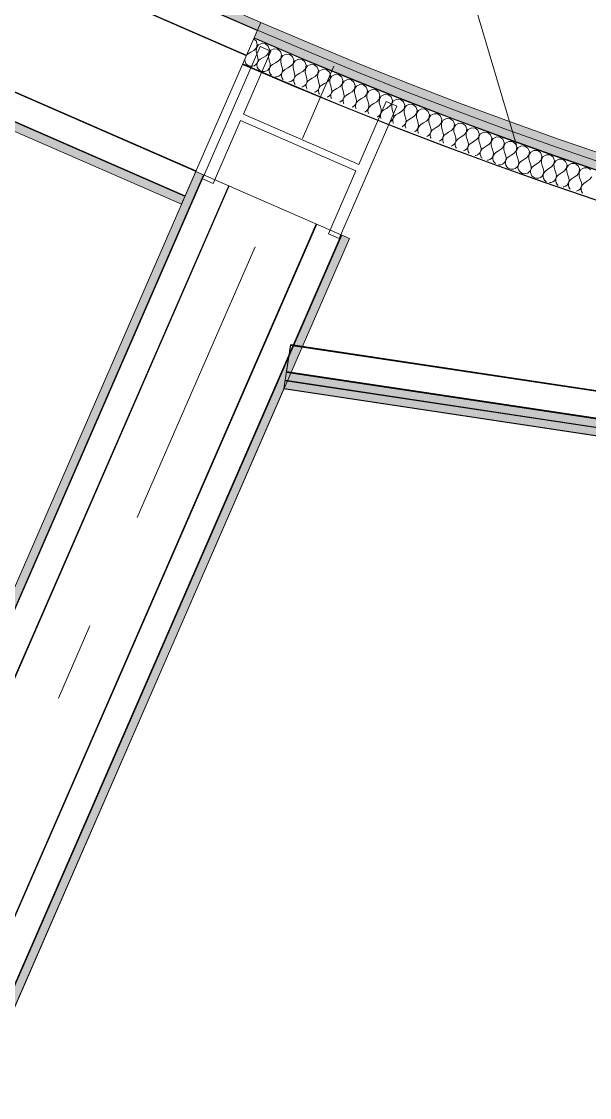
# Model space of a CAD drawing. Header units: millimetres. Extents: x -50172 to 74273, y -80883 to 11206.
# Drawn here: x -30347 to -29330, y -52142 to -50216 of the extents above; entities that cross this region are included whole.
import ezdxf
from ezdxf.enums import TextEntityAlignment as Align

# ---------------------------------------------------------------- set-up
doc = ezdxf.new("R2010")
doc.units = ezdxf.units.MM
doc.header["$MEASUREMENT"] = 0
doc.linetypes.add('Dashed', pattern=[564.444447, 282.222223, -282.222223])
doc.linetypes.add('Double Dashed', pattern=[1093.611073, 529.166651, -211.666656, 141.111112, -211.666656])
for name, color, linetype in [('A-25-M_Wall_Int', 7, 'Continuous'), ('COLUMN.IFC Import', 7, 'Continuous'), ('New_A-15-MG_Structural_Grid_Phase_2', 7, 'Continuous'), ('New_A-25-M_Wall_Int', 7, 'Continuous'), ('New_A-35-M_FFE-Zone', 7, 'Continuous')]:
    doc.layers.add(name, color=color, linetype=linetype)
for name, color, linetype, lineweight in [('A-25-M_Wall_Int_Pen_No__1', 7, 'Continuous', 13), ('COLUMN.IFC Import_Pen_No__2', 8, 'Continuous', 15), ('New_A-25-M_Wall_Int_Pen_No__1', 7, 'Continuous', 13), ('New_A-25-M_Wall_Int_Pen_No__150', 7, 'Continuous', 0), ('New_A-95-P_Drawing_Pen_No__1', 7, 'Continuous', 13), ('New_ArchiCAD Zone Stamps_Pen_No__9', 7, 'Continuous', 13)]:
    doc.layers.add(name, color=color, linetype=linetype, lineweight=lineweight)
for name, color, linetype, lineweight, true_color in [('A-25-M_Wall_Int_Pen_No__107', 7, 'Continuous', 15, 0xa6a6a6), ('A-25-M_Wall_Int_Pen_No__81', 7, 'Continuous', 20, 0x6a6a6a), ('New_A-15-MG_Structural_Grid_Phase_2_Pen_No__222', 7, 'Continuous', 13, 0x65af33), ('New_A-25-M_Wall_Int_Pen_No__107', 7, 'Continuous', 15, 0xa6a6a6), ('New_A-25-M_Wall_Int_Pen_No__81', 7, 'Continuous', 20, 0x6a6a6a), ('New_A-35-M_FFE-Zone_Pen_No__74', 7, 'Continuous', 20, 0x606060)]:
    doc.layers.add(name, color=color, linetype=linetype, lineweight=lineweight, true_color=true_color)
doc.styles.add('GENERATED_STYLE_1', font='')
doc.styles.add('GENERATED_STYLE_3', font='')
doc.styles.add('GENERATED_STYLE_4', font='')
doc.styles.get('GENERATED_STYLE_1').set_extended_font_data('Arial', bold=True)
doc.styles.get('GENERATED_STYLE_3').set_extended_font_data('Arial')
doc.styles.get('GENERATED_STYLE_4').set_extended_font_data('Swis721 BT')

# ---------------------------------------------------------------- blocks, each defined once
blk = doc.blocks.new('Lecture 1 First_INB 114R_2_1', base_point=(-22395.8, -55564.1))
at = {"layer": 'New_A-35-M_FFE-Zone_Pen_No__74', "linetype": 'Continuous'}
for p, q in [((-29877.6, -50873.6), (-37818.1, -69083.5)), ((-25917.2, -51469.7), (-29877.6, -50873.6))]:
    blk.add_line(p, q, dxfattribs=at)
at = {"layer": 'New_ArchiCAD Zone Stamps_Pen_No__9'}
for tag, height, style, p in [('ROOM_NAME', 250, 'GENERATED_STYLE_1', (-23019.3, -54095.7)), ('zoneNameLine2', 250, 'GENERATED_STYLE_1', (-23207.8, -54527.8)), ('ROOM_NUMBER', 200, 'GENERATED_STYLE_3', (-23396.2, -54948.5)), ('measuredAreaCode', 200, 'GENERATED_STYLE_3', (-23553.2, -55308.6)), ('DUMMY_649', 200, 'GENERATED_STYLE_3', (-23245.8, -55442.7)), ('DUMMY_650', 200, 'GENERATED_STYLE_3', (-22616.7, -55717)), ('DUMMY_651', 133.3, 'GENERATED_STYLE_3', (-22337.4, -55823.6))]:
    blk.add_attdef(tag, text='', height=height, rotation=336.4404, dxfattribs=dict(at, style=style)).set_placement(p, align=Align.TOP_LEFT)
blk = doc.blocks.new('*X250')
at = {"layer": 'New_A-25-M_Wall_Int_Pen_No__150', "linetype": 'Continuous'}
for p, q in [((-29927.2, -50250.5), (-29931.4, -50247)), ((-29931.1, -50267.6), (-29926.5, -50263)), ((-29925.1, -50256.6), (-29927.2, -50250.5)), ((-29926.4, -50263), (-29926.7, -50269.5)), ((-29926.5, -50263), (-29925.1, -50256.6)), ((-29922.8, -50257.6), (-29926.4, -50263)), ((-29916.9, -50255), (-29922.8, -50257.6)), ((-29910.4, -50255.8), (-29916.9, -50255)), ((-29905.4, -50259.9), (-29910.4, -50255.8)), ((-29903.2, -50266.1), (-29905.4, -50259.9)), ((-29904.7, -50272.4), (-29903.2, -50266.1)), ((-29895, -50264.4), (-29900.9, -50267.1)), ((-29888.5, -50265.2), (-29895, -50264.4)), ((-29883.5, -50269.3), (-29888.5, -50265.2)), ((-29947.4, -50283.6), (-29947.5, -50284.5)), ((-29947.5, -50284.5), (-29946.8, -50287.7)), ((-29941.5, -50273.5), (-29943.8, -50275.2)), ((-29936.3, -50270.5), (-29941.5, -50273.5)), ((-29931.1, -50267.6), (-29936.3, -50270.5)), ((-29926.7, -50269.5), (-29925.3, -50275.3)), ((-29925.3, -50275.3), (-29923.9, -50281.1)), ((-29924.2, -50287.6), (-29923.6, -50284.4)), ((-29922.2, -50285), (-29924.1, -50287.6)), ((-29923.6, -50284.4), (-29923.9, -50281.1)), ((-29919.6, -50283), (-29922.2, -50285)), ((-29914.4, -50280), (-29919.6, -50283)), ((-29909.2, -50277.1), (-29914.4, -50280)), ((-29909.2, -50277.1), (-29904.7, -50272.4)), ((-29904.6, -50272.5), (-29904.8, -50279)), ((-29904.8, -50279), (-29903.4, -50284.8)), ((-29900.9, -50267.1), (-29904.6, -50272.5)), ((-29903.4, -50284.8), (-29902, -50290.5)), ((-29887.3, -50286.5), (-29882.7, -50281.8)), ((-29881.3, -50275.5), (-29883.5, -50269.3)), ((-29882.7, -50281.9), (-29882.9, -50288.4)), ((-29882.7, -50281.8), (-29881.3, -50275.5)), ((-29879, -50276.5), (-29882.7, -50281.9)), ((-29873.1, -50273.8), (-29879, -50276.5)), ((-29866.7, -50274.6), (-29873.1, -50273.8)), ((-29861.6, -50278.7), (-29866.7, -50274.6)), ((-29859.4, -50284.8), (-29861.6, -50278.7)), ((-29860.8, -50291.1), (-29859.4, -50284.8)), ((-29851.2, -50283.1), (-29857.1, -50285.8)), ((-29844.7, -50283.8), (-29851.2, -50283.1)), ((-29839.7, -50287.9), (-29844.7, -50283.8)), ((-29946.8, -50287.7), (-29945.4, -50290.6)), ((-29945.4, -50290.6), (-29943.1, -50293)), ((-29943.1, -50293), (-29940.3, -50294.8)), ((-29940.3, -50294.8), (-29937.1, -50295.7)), ((-29937.1, -50295.7), (-29933.8, -50295.6)), ((-29933.8, -50295.6), (-29930.6, -50294.7)), ((-29930.6, -50294.7), (-29927.9, -50293)), ((-29927.9, -50293), (-29925.6, -50290.5)), ((-29925.6, -50290.5), (-29924.2, -50287.6)), ((-29925.3, -50290.7), (-29925.5, -50294)), ((-29925.5, -50294), (-29924.9, -50297.2)), ((-29924.1, -50287.6), (-29925.3, -50290.7)), ((-29924.9, -50297.2), (-29923.4, -50300.1)), ((-29923.4, -50300.1), (-29921.1, -50302.6)), ((-29921.1, -50302.6), (-29918.3, -50304.3)), ((-29918.3, -50304.3), (-29915.1, -50305.1)), ((-29911.8, -50305.1), (-29908.7, -50304.2)), ((-29908.7, -50304.2), (-29905.9, -50302.5)), ((-29905.9, -50302.5), (-29903.7, -50300)), ((-29903.7, -50300), (-29902.2, -50297.1)), ((-29903.3, -50300.2), (-29903.6, -50303.4)), ((-29903.6, -50303.4), (-29902.9, -50306.7)), ((-29902.2, -50297.1), (-29903.3, -50300.2)), ((-29902.2, -50297.1), (-29901.7, -50293.8)), ((-29900.2, -50294.4), (-29902.2, -50297.1)), ((-29901.7, -50293.8), (-29902, -50290.5)), ((-29897.6, -50292.4), (-29900.2, -50294.4)), ((-29892.4, -50289.5), (-29897.6, -50292.4)), ((-29887.3, -50286.5), (-29892.4, -50289.5)), ((-29882.9, -50288.4), (-29881.5, -50294.1)), ((-29881.5, -50294.1), (-29880, -50299.9)), ((-29880.3, -50306.4), (-29879.7, -50303.2)), ((-29878.2, -50303.8), (-29880.2, -50306.5)), ((-29879.7, -50303.2), (-29880, -50299.9)), ((-29875.6, -50301.8), (-29878.2, -50303.8)), ((-29870.5, -50298.8), (-29875.6, -50301.8)), ((-29865.3, -50295.8), (-29870.5, -50298.8)), ((-29865.3, -50295.8), (-29860.8, -50291.1)), ((-29860.7, -50291.2), (-29860.9, -50297.7)), ((-29860.9, -50297.7), (-29859.5, -50303.5)), ((-29857.1, -50285.8), (-29860.7, -50291.2)), ((-29859.5, -50303.5), (-29858, -50309.2)), ((-29843.3, -50305.1), (-29838.8, -50300.4)), ((-29837.5, -50294), (-29839.7, -50287.9)), ((-29838.7, -50300.4), (-29838.9, -50306.9)), ((-29838.8, -50300.4), (-29837.5, -50294)), ((-29835.2, -50295), (-29838.7, -50300.4)), ((-29829.3, -50292.3), (-29835.2, -50295)), ((-29822.8, -50293), (-29829.3, -50292.3)), ((-29817.7, -50297.1), (-29822.8, -50293)), ((-29815.5, -50303.2), (-29817.7, -50297.1)), ((-29816.8, -50309.6), (-29815.5, -50303.2)), ((-29813.2, -50304.2), (-29816.7, -50309.6)), ((-29807.3, -50301.4), (-29813.2, -50304.2)), ((-29800.8, -50302.2), (-29807.3, -50301.4)), ((-29795.7, -50306.2), (-29800.8, -50302.2)), ((-29915.1, -50305.1), (-29911.8, -50305.1)), ((-29902.9, -50306.7), (-29901.4, -50309.6)), ((-29901.4, -50309.6), (-29899.3, -50311.8)), ((-29892.3, -50314.6), (-29889.8, -50314.5)), ((-29889.8, -50314.5), (-29886.6, -50313.6)), ((-29886.6, -50313.6), (-29883.9, -50311.8)), ((-29883.9, -50311.8), (-29881.7, -50309.4)), ((-29881.7, -50309.4), (-29880.3, -50306.4)), ((-29881.3, -50309.6), (-29881.5, -50312.8)), ((-29881.5, -50312.8), (-29880.9, -50316.1)), ((-29880.2, -50306.5), (-29881.3, -50309.6)), ((-29880.9, -50316.1), (-29879.4, -50319)), ((-29879.4, -50319), (-29878.3, -50320.1)), ((-29868.6, -50323.9), (-29867.8, -50323.9)), ((-29867.8, -50323.9), (-29864.6, -50322.9)), ((-29864.6, -50322.9), (-29861.8, -50321.2)), ((-29861.8, -50321.2), (-29859.7, -50318.7)), ((-29859.7, -50318.7), (-29858.2, -50315.8)), ((-29859.3, -50318.9), (-29859.5, -50322.2)), ((-29859.5, -50322.2), (-29858.8, -50325.4)), ((-29858.1, -50315.8), (-29859.3, -50318.9)), ((-29858.2, -50315.8), (-29857.7, -50312.5)), ((-29856.2, -50313.1), (-29858.1, -50315.8)), ((-29857.7, -50312.5), (-29858, -50309.2)), ((-29853.6, -50311.1), (-29856.2, -50313.1)), ((-29848.5, -50308.1), (-29853.6, -50311.1)), ((-29843.3, -50305.1), (-29848.5, -50308.1)), ((-29838.9, -50306.9), (-29837.5, -50312.7)), ((-29837.5, -50312.7), (-29836, -50318.5)), ((-29836.2, -50325), (-29835.6, -50321.8)), ((-29834.2, -50322.4), (-29836.1, -50325)), ((-29835.6, -50321.8), (-29836, -50318.5)), ((-29831.6, -50320.3), (-29834.2, -50322.4)), ((-29826.5, -50317.3), (-29831.6, -50320.3)), ((-29821.3, -50314.3), (-29826.5, -50317.3)), ((-29821.3, -50314.3), (-29816.8, -50309.6)), ((-29816.7, -50309.6), (-29816.9, -50316.1)), ((-29816.9, -50316.1), (-29815.4, -50321.9)), ((-29815.4, -50321.9), (-29813.9, -50327.7)), ((-29799.3, -50323.4), (-29804.4, -50326.5)), ((-29799.3, -50323.4), (-29794.8, -50318.7)), ((-29793.5, -50312.3), (-29795.7, -50306.2)), ((-29794.7, -50318.7), (-29794.9, -50325.2)), ((-29794.8, -50318.7), (-29793.5, -50312.3)), ((-29791.2, -50313.3), (-29794.7, -50318.7)), ((-29785.3, -50310.5), (-29791.2, -50313.3)), ((-29778.8, -50311.2), (-29785.3, -50310.5)), ((-29773.7, -50315.3), (-29778.8, -50311.2)), ((-29771.5, -50321.4), (-29773.7, -50315.3)), ((-29772.7, -50327.7), (-29771.5, -50321.4)), ((-29769.1, -50322.3), (-29772.7, -50327.8)), ((-29763.2, -50319.5), (-29769.1, -50322.3)), ((-29756.8, -50320.2), (-29763.2, -50319.5)), ((-29751.7, -50324.2), (-29756.8, -50320.2)), ((-29858.8, -50325.4), (-29857.3, -50328.3)), ((-29857.3, -50328.3), (-29857.2, -50328.4)), ((-29845.4, -50333.1), (-29842.5, -50332.2)), ((-29842.5, -50332.2), (-29839.8, -50330.4)), ((-29839.8, -50330.4), (-29837.6, -50328)), ((-29837.6, -50328), (-29836.2, -50325)), ((-29837.2, -50328.1), (-29837.4, -50331.4)), ((-29837.4, -50331.4), (-29836.8, -50334.6)), ((-29836.1, -50325), (-29837.2, -50328.1)), ((-29836.8, -50334.6), (-29835.5, -50336.9)), ((-29822.6, -50342), (-29820.4, -50341.4)), ((-29820.4, -50341.4), (-29817.7, -50339.6)), ((-29817.7, -50339.6), (-29815.5, -50337.1)), ((-29815.5, -50337.1), (-29814.1, -50334.2)), ((-29815.1, -50337.3), (-29815.3, -50340.6)), ((-29815.3, -50340.6), (-29814.6, -50343.8)), ((-29814, -50334.2), (-29815.1, -50337.3)), ((-29814.1, -50334.2), (-29813.6, -50330.9)), ((-29812.1, -50331.5), (-29814, -50334.2)), ((-29813.6, -50330.9), (-29813.9, -50327.7)), ((-29809.5, -50329.5), (-29812.1, -50331.5)), ((-29804.4, -50326.5), (-29809.5, -50329.5)), ((-29794.9, -50325.2), (-29793.4, -50331)), ((-29793.4, -50331), (-29791.9, -50336.8)), ((-29792, -50343.3), (-29791.5, -50340)), ((-29791.5, -50340), (-29791.9, -50336.8)), ((-29790, -50340.6), (-29791.9, -50343.3)), ((-29787.4, -50338.6), (-29790, -50340.6)), ((-29782.3, -50335.5), (-29787.4, -50338.6)), ((-29777.2, -50332.5), (-29782.3, -50335.5)), ((-29777.2, -50332.5), (-29772.7, -50327.7)), ((-29772.7, -50327.8), (-29772.8, -50334.3)), ((-29772.8, -50334.3), (-29771.3, -50340)), ((-29771.3, -50340), (-29769.7, -50345.8)), ((-29755.1, -50341.5), (-29760.2, -50344.5)), ((-29755.1, -50341.5), (-29750.7, -50336.7)), ((-29749.4, -50330.3), (-29751.7, -50324.2)), ((-29750.7, -50336.7), (-29749.4, -50330.3)), ((-29750.6, -50336.8), (-29750.7, -50343.3)), ((-29747.1, -50331.3), (-29750.6, -50336.8)), ((-29741.2, -50328.5), (-29747.1, -50331.3)), ((-29734.7, -50329.2), (-29741.2, -50328.5)), ((-29729.6, -50333.1), (-29734.7, -50329.2)), ((-29727.3, -50339.2), (-29729.6, -50333.1)), ((-29728.5, -50345.6), (-29727.3, -50339.2)), ((-29725, -50340.2), (-29728.5, -50345.7)), ((-29719.1, -50337.3), (-29725, -50340.2)), ((-29712.6, -50338), (-29719.1, -50337.3)), ((-29707.5, -50342), (-29712.6, -50338)), ((-29705.2, -50348.1), (-29707.5, -50342)), ((-29814.6, -50343.8), (-29813.7, -50345.5)), ((-29799.8, -50351), (-29798.3, -50350.5)), ((-29798.3, -50350.5), (-29795.6, -50348.7)), ((-29795.6, -50348.7), (-29793.4, -50346.3)), ((-29793.4, -50346.3), (-29792, -50343.3)), ((-29793, -50346.4), (-29793.2, -50349.7)), ((-29793.2, -50349.7), (-29792.5, -50352.9)), ((-29791.9, -50343.3), (-29793, -50346.4)), ((-29792.5, -50352.9), (-29791.8, -50354.2)), ((-29777.2, -50359.9), (-29776.2, -50359.6)), ((-29776.2, -50359.6), (-29773.4, -50357.8)), ((-29773.4, -50357.8), (-29771.2, -50355.3)), ((-29771.2, -50355.3), (-29769.9, -50352.3)), ((-29770.9, -50355.4), (-29771.1, -50358.7)), ((-29771.1, -50358.7), (-29770.3, -50361.9)), ((-29769.8, -50352.3), (-29770.9, -50355.4)), ((-29770.3, -50361.9), (-29769.9, -50362.8)), ((-29769.9, -50352.3), (-29769.4, -50349.1)), ((-29767.9, -50349.7), (-29769.8, -50352.3)), ((-29769.4, -50349.1), (-29769.7, -50345.8)), ((-29765.3, -50347.6), (-29767.9, -50349.7)), ((-29760.2, -50344.5), (-29765.3, -50347.6)), ((-29750.7, -50343.3), (-29749.1, -50349)), ((-29749.1, -50349), (-29747.6, -50354.8)), ((-29749.1, -50364.3), (-29747.7, -50361.3)), ((-29747.6, -50361.3), (-29748.7, -50364.4)), ((-29747.7, -50361.3), (-29747.2, -50358)), ((-29747.2, -50358), (-29747.6, -50354.8)), ((-29745.7, -50358.6), (-29747.6, -50361.3)), ((-29743.2, -50356.6), (-29745.7, -50358.6)), ((-29738.1, -50353.5), (-29743.2, -50356.6)), ((-29733, -50350.4), (-29738.1, -50353.5)), ((-29733, -50350.4), (-29728.5, -50345.6)), ((-29728.5, -50345.7), (-29728.5, -50352.2)), ((-29728.5, -50352.2), (-29727, -50357.9)), ((-29727, -50357.9), (-29725.4, -50363.7)), ((-29715.9, -50362.3), (-29721, -50365.4)), ((-29710.8, -50359.2), (-29715.9, -50362.3)), ((-29710.8, -50359.2), (-29706.4, -50354.5)), ((-29706.4, -50354.5), (-29705.2, -50348.1)), ((-29706.3, -50354.5), (-29706.4, -50361)), ((-29706.4, -50361), (-29704.8, -50366.7)), ((-29702.8, -50349), (-29706.3, -50354.5)), ((-29697, -50346.1), (-29702.8, -50349)), ((-29690.5, -50346.8), (-29697, -50346.1)), ((-29685.3, -50350.7), (-29690.5, -50346.8)), ((-29683, -50356.8), (-29685.3, -50350.7)), ((-29684.2, -50363.2), (-29683, -50356.8)), ((-29680.7, -50357.7), (-29684.1, -50363.2)), ((-29674.8, -50354.9), (-29680.7, -50357.7)), ((-29668.4, -50355.5), (-29674.8, -50354.9)), ((-29663.2, -50359.4), (-29668.4, -50355.5)), ((-29660.8, -50365.5), (-29663.2, -50359.4)), ((-29754.7, -50368.8), (-29754, -50368.6)), ((-29754, -50368.6), (-29751.2, -50366.8)), ((-29751.2, -50366.8), (-29749.1, -50364.3)), ((-29748.7, -50364.4), (-29748.9, -50367.7)), ((-29748.9, -50367.7), (-29748.2, -50370.9)), ((-29748.2, -50370.9), (-29747.8, -50371.5)), ((-29732.3, -50377.6), (-29731.7, -50377.5)), ((-29731.7, -50377.5), (-29729, -50375.7)), ((-29729, -50375.7), (-29726.9, -50373.2)), ((-29726.9, -50373.2), (-29725.5, -50370.2)), ((-29726.5, -50373.3), (-29726.7, -50376.6)), ((-29726.7, -50376.6), (-29725.9, -50379.8)), ((-29725.4, -50370.2), (-29726.5, -50373.3)), ((-29725.9, -50379.8), (-29725.7, -50380.2)), ((-29725.5, -50370.2), (-29725, -50366.9)), ((-29725, -50366.9), (-29725.4, -50363.7)), ((-29723.5, -50367.5), (-29725.4, -50370.2)), ((-29721, -50365.4), (-29723.5, -50367.5)), ((-29704.8, -50366.7), (-29703.2, -50372.5)), ((-29704.6, -50382), (-29703.3, -50379)), ((-29703.2, -50379), (-29704.3, -50382.1)), ((-29703.3, -50379), (-29702.8, -50375.7)), ((-29702.8, -50375.7), (-29703.2, -50372.5)), ((-29701.3, -50376.3), (-29703.2, -50379)), ((-29698.8, -50374.2), (-29701.3, -50376.3)), ((-29693.7, -50371.1), (-29698.8, -50374.2)), ((-29688.6, -50368), (-29693.7, -50371.1)), ((-29688.6, -50368), (-29684.2, -50363.2)), ((-29684.1, -50363.2), (-29684.2, -50369.8)), ((-29684.2, -50369.8), (-29682.6, -50375.5)), ((-29682.6, -50375.5), (-29681, -50381.2)), ((-29680.6, -50384.5), (-29681, -50381.2)), ((-29671.5, -50379.9), (-29676.6, -50383)), ((-29666.4, -50376.7), (-29671.5, -50379.9)), ((-29666.4, -50376.7), (-29662, -50371.9)), ((-29662, -50371.9), (-29660.8, -50365.5)), ((-29661.9, -50371.9), (-29662, -50378.4)), ((-29662, -50378.4), (-29660.4, -50384.2)), ((-29658.5, -50366.4), (-29661.9, -50371.9)), ((-29652.7, -50363.5), (-29658.5, -50366.4)), ((-29646.2, -50364.1), (-29652.7, -50363.5)), ((-29641, -50368.1), (-29646.2, -50364.1)), ((-29644.2, -50385.4), (-29639.8, -50380.5)), ((-29638.6, -50374.1), (-29641, -50368.1)), ((-29639.8, -50380.5), (-29638.6, -50374.1)), ((-29636.3, -50375), (-29639.7, -50380.6)), ((-29639.7, -50380.6), (-29639.7, -50387.1)), ((-29630.5, -50372.1), (-29636.3, -50375)), ((-29624, -50372.7), (-29630.5, -50372.1)), ((-29618.8, -50376.6), (-29624, -50372.7)), ((-29616.4, -50382.7), (-29618.8, -50376.6)), ((-29608.2, -50380.7), (-29614.1, -50383.6)), ((-29601.8, -50381.2), (-29608.2, -50380.7)), ((-29596.5, -50385.1), (-29601.8, -50381.2)), ((-29709.9, -50386.5), (-29709.5, -50386.3)), ((-29709.5, -50386.3), (-29706.8, -50384.5)), ((-29706.8, -50384.5), (-29704.6, -50382)), ((-29704.3, -50382.1), (-29704.4, -50385.4)), ((-29704.4, -50385.4), (-29703.7, -50388.6)), ((-29703.7, -50388.6), (-29703.5, -50389)), ((-29687.7, -50395.2), (-29687.2, -50395.1)), ((-29687.2, -50395.1), (-29684.5, -50393.3)), ((-29684.5, -50393.3), (-29682.4, -50390.7)), ((-29682.4, -50390.7), (-29681, -50387.7)), ((-29682, -50390.9), (-29682.2, -50394.2)), ((-29682.2, -50394.2), (-29681.4, -50397.4)), ((-29681, -50387.8), (-29682, -50390.9)), ((-29681.4, -50397.4), (-29681.2, -50397.8)), ((-29681, -50387.7), (-29680.6, -50384.5)), ((-29679.1, -50385.1), (-29681, -50387.8)), ((-29676.6, -50383), (-29679.1, -50385.1)), ((-29662.2, -50402), (-29660.1, -50399.4)), ((-29660.4, -50384.2), (-29658.8, -50389.9)), ((-29660.1, -50399.4), (-29658.8, -50396.4)), ((-29659.7, -50399.6), (-29659.9, -50402.9)), ((-29658.7, -50396.5), (-29659.7, -50399.6)), ((-29658.3, -50393.2), (-29658.8, -50389.9)), ((-29658.8, -50396.4), (-29658.3, -50393.2)), ((-29656.8, -50393.8), (-29658.7, -50396.5)), ((-29654.3, -50391.6), (-29656.8, -50393.8)), ((-29649.2, -50388.5), (-29654.3, -50391.6)), ((-29644.2, -50385.4), (-29649.2, -50388.5)), ((-29639.7, -50387.1), (-29638.1, -50392.8)), ((-29638.1, -50392.8), (-29636.5, -50398.5)), ((-29636, -50401.8), (-29636.5, -50398.5)), ((-29632, -50400.2), (-29634.5, -50402.4)), ((-29627, -50397.1), (-29632, -50400.2)), ((-29621.9, -50393.9), (-29627, -50397.1)), ((-29621.9, -50393.9), (-29617.6, -50389.1)), ((-29617.6, -50389.1), (-29616.4, -50382.7)), ((-29614.1, -50383.6), (-29617.5, -50389.1)), ((-29617.5, -50389.1), (-29617.5, -50395.6)), ((-29617.5, -50395.6), (-29615.8, -50401.3)), ((-29599.6, -50402.4), (-29595.3, -50397.6)), ((-29594.1, -50391.2), (-29596.5, -50385.1)), ((-29595.3, -50397.6), (-29594.1, -50391.2)), ((-29591.8, -50392), (-29595.2, -50397.6)), ((-29595.2, -50397.6), (-29595.2, -50404.1)), ((-29586, -50389.1), (-29591.8, -50392)), ((-29579.5, -50389.7), (-29586, -50389.1)), ((-29574.3, -50393.5), (-29579.5, -50389.7)), ((-29571.9, -50399.6), (-29574.3, -50393.5)), ((-29573, -50406), (-29571.9, -50399.6)), ((-29569.5, -50400.4), (-29572.9, -50406)), ((-29563.7, -50397.5), (-29569.5, -50400.4)), ((-29557.2, -50398), (-29563.7, -50397.5)), ((-29552, -50401.9), (-29557.2, -50398)), ((-29665.5, -50404), (-29664.9, -50403.8)), ((-29664.9, -50403.8), (-29662.2, -50402)), ((-29659.9, -50402.9), (-29659.1, -50406.1)), ((-29659.1, -50406.1), (-29658.8, -50406.6)), ((-29643.4, -50412.7), (-29642.6, -50412.4)), ((-29642.6, -50412.4), (-29639.9, -50410.6)), ((-29639.9, -50410.6), (-29637.8, -50408)), ((-29637.8, -50408), (-29636.5, -50405)), ((-29637.4, -50408.2), (-29637.5, -50411.5)), ((-29637.5, -50411.5), (-29636.8, -50414.7)), ((-29636.4, -50405.1), (-29637.4, -50408.2)), ((-29636.8, -50414.7), (-29636.3, -50415.5)), ((-29636.5, -50405), (-29636, -50401.8)), ((-29634.5, -50402.4), (-29636.4, -50405.1)), ((-29620.3, -50421), (-29617.5, -50419.1)), ((-29617.5, -50419.1), (-29615.5, -50416.6)), ((-29615.8, -50401.3), (-29614.2, -50407.1)), ((-29615.5, -50416.6), (-29614.1, -50413.6)), ((-29615.1, -50416.7), (-29615.2, -50420)), ((-29615.2, -50420), (-29614.4, -50423.2)), ((-29614, -50413.6), (-29615.1, -50416.7)), ((-29613.7, -50410.3), (-29614.2, -50407.1)), ((-29614.1, -50413.6), (-29613.7, -50410.3)), ((-29612.2, -50410.9), (-29614, -50413.6)), ((-29609.7, -50408.8), (-29612.2, -50410.9)), ((-29604.7, -50405.6), (-29609.7, -50408.8)), ((-29599.6, -50402.4), (-29604.7, -50405.6)), ((-29595.2, -50404.1), (-29593.5, -50409.8)), ((-29593.5, -50409.8), (-29591.8, -50415.5)), ((-29591.3, -50418.8), (-29591.8, -50415.5)), ((-29591.8, -50422.1), (-29591.3, -50418.8)), ((-29589.9, -50419.4), (-29591.7, -50422.1)), ((-29587.4, -50417.2), (-29589.9, -50419.4)), ((-29582.3, -50414), (-29587.4, -50417.2)), ((-29577.3, -50410.8), (-29582.3, -50414)), ((-29577.3, -50410.8), (-29573, -50406)), ((-29572.9, -50406), (-29572.8, -50412.5)), ((-29572.8, -50412.5), (-29571.1, -50418.2)), ((-29571.1, -50418.2), (-29569.5, -50423.9)), ((-29555, -50419.2), (-29560, -50422.4)), ((-29555, -50419.2), (-29550.6, -50414.3)), ((-29549.6, -50407.9), (-29552, -50401.9)), ((-29550.6, -50414.3), (-29549.6, -50407.9)), ((-29547.2, -50408.8), (-29550.6, -50414.3)), ((-29550.6, -50414.3), (-29550.5, -50420.9)), ((-29541.4, -50405.8), (-29547.2, -50408.8)), ((-29534.9, -50406.3), (-29541.4, -50405.8)), ((-29529.7, -50410.1), (-29534.9, -50406.3)), ((-29527.2, -50416.2), (-29529.7, -50410.1)), ((-29528.3, -50422.6), (-29527.2, -50416.2)), ((-29524.9, -50417), (-29528.2, -50422.6)), ((-29519.1, -50414), (-29524.9, -50417)), ((-29512.6, -50414.5), (-29519.1, -50414)), ((-29507.3, -50418.3), (-29512.6, -50414.5)), ((-29504.8, -50424.4), (-29507.3, -50418.3)), ((-29621.4, -50421.4), (-29620.3, -50421)), ((-29614.4, -50423.2), (-29613.7, -50424.4)), ((-29599.4, -50430), (-29597.9, -50429.5)), ((-29597.9, -50429.5), (-29595.2, -50427.6)), ((-29595.2, -50427.6), (-29593.1, -50425.1)), ((-29593.1, -50425.1), (-29591.8, -50422.1)), ((-29592.7, -50425.2), (-29592.8, -50428.5)), ((-29592.8, -50428.5), (-29592, -50431.7)), ((-29591.7, -50422.1), (-29592.7, -50425.2)), ((-29592, -50431.7), (-29591.1, -50433.3)), ((-29577.6, -50438.6), (-29575.5, -50437.9)), ((-29575.5, -50437.9), (-29572.8, -50436)), ((-29572.8, -50436), (-29570.7, -50433.5)), ((-29570.7, -50433.5), (-29569.4, -50430.5)), ((-29570.3, -50433.6), (-29570.4, -50436.9)), ((-29570.4, -50436.9), (-29569.6, -50440.1)), ((-29569.3, -50430.5), (-29570.3, -50433.6)), ((-29569, -50427.2), (-29569.5, -50423.9)), ((-29569.4, -50430.5), (-29569, -50427.2)), ((-29567.5, -50427.8), (-29569.3, -50430.5)), ((-29565, -50425.6), (-29567.5, -50427.8)), ((-29560, -50422.4), (-29565, -50425.6)), ((-29550.5, -50420.9), (-29548.8, -50426.6)), ((-29548.8, -50426.6), (-29547.1, -50432.3)), ((-29548.3, -50441.8), (-29547, -50438.8)), ((-29546.9, -50438.8), (-29547.9, -50441.9)), ((-29546.6, -50435.5), (-29547.1, -50432.3)), ((-29547, -50438.8), (-29546.6, -50435.5)), ((-29545.1, -50436.1), (-29546.9, -50438.8)), ((-29542.6, -50433.9), (-29545.1, -50436.1)), ((-29537.6, -50430.7), (-29542.6, -50433.9)), ((-29532.6, -50427.5), (-29537.6, -50430.7)), ((-29532.6, -50427.5), (-29528.3, -50422.6)), ((-29528.2, -50422.6), (-29528.1, -50429.1)), ((-29528.1, -50429.1), (-29526.4, -50434.8)), ((-29526.4, -50434.8), (-29524.7, -50440.5)), ((-29515.2, -50438.9), (-29520.2, -50442.2)), ((-29510.2, -50435.7), (-29515.2, -50438.9)), ((-29510.2, -50435.7), (-29505.9, -50430.8)), ((-29505.9, -50430.8), (-29504.8, -50424.4)), ((-29502.5, -50425.2), (-29505.8, -50430.8)), ((-29505.8, -50430.8), (-29505.7, -50437.3)), ((-29505.7, -50437.3), (-29504, -50443)), ((-29496.7, -50422.2), (-29502.5, -50425.2)), ((-29490.2, -50422.7), (-29496.7, -50422.2)), ((-29485, -50426.5), (-29490.2, -50422.7)), ((-29487.7, -50443.8), (-29483.5, -50438.9)), ((-29482.5, -50432.5), (-29485, -50426.5)), ((-29483.5, -50438.9), (-29482.5, -50432.5)), ((-29480.1, -50433.3), (-29483.4, -50438.9)), ((-29483.4, -50438.9), (-29483.3, -50445.4)), ((-29474.3, -50430.3), (-29480.1, -50433.3)), ((-29467.8, -50430.7), (-29474.3, -50430.3)), ((-29462.6, -50434.5), (-29467.8, -50430.7)), ((-29460, -50440.5), (-29462.6, -50434.5)), ((-29451.9, -50438.3), (-29457.7, -50441.4)), ((-29445.4, -50438.8), (-29451.9, -50438.3)), ((-29440.1, -50442.5), (-29445.4, -50438.8)), ((-29569.6, -50440.1), (-29568.3, -50442.3)), ((-29555.8, -50447.2), (-29553, -50446.2)), ((-29553, -50446.2), (-29550.3, -50444.4)), ((-29550.3, -50444.4), (-29548.3, -50441.8)), ((-29547.9, -50441.9), (-29548, -50445.2)), ((-29548, -50445.2), (-29547.2, -50448.4)), ((-29547.2, -50448.4), (-29545.5, -50451.3)), ((-29545.5, -50451.3), (-29545.5, -50451.3)), ((-29534.4, -50455.7), (-29533.7, -50455.6)), ((-29533.7, -50455.6), (-29530.6, -50454.5)), ((-29530.6, -50454.5), (-29527.9, -50452.6)), ((-29527.9, -50452.6), (-29525.8, -50450.1)), ((-29525.8, -50450.1), (-29524.5, -50447)), ((-29525.4, -50450.2), (-29525.5, -50453.5)), ((-29525.5, -50453.5), (-29524.7, -50456.7)), ((-29524.5, -50447.1), (-29525.4, -50450.2)), ((-29524.1, -50443.8), (-29524.7, -50440.5)), ((-29524.7, -50456.7), (-29523, -50459.5)), ((-29524.5, -50447), (-29524.1, -50443.8)), ((-29522.7, -50444.3), (-29524.5, -50447.1)), ((-29520.2, -50442.2), (-29522.7, -50444.3)), ((-29505.4, -50460.8), (-29503.4, -50458.3)), ((-29504, -50443), (-29502.2, -50448.7)), ((-29503.4, -50458.3), (-29502.1, -50455.2)), ((-29502, -50455.3), (-29503, -50458.4)), ((-29503, -50458.4), (-29503, -50461.7)), ((-29501.7, -50452), (-29502.2, -50448.7)), ((-29502.1, -50455.2), (-29501.7, -50452)), ((-29500.2, -50452.5), (-29502, -50455.3)), ((-29497.7, -50450.3), (-29500.2, -50452.5)), ((-29492.7, -50447.1), (-29497.7, -50450.3)), ((-29487.7, -50443.8), (-29492.7, -50447.1)), ((-29483.3, -50445.4), (-29481.5, -50451.1)), ((-29481.5, -50451.1), (-29479.7, -50456.8)), ((-29479.2, -50460.1), (-29479.7, -50456.8)), ((-29475.3, -50458.4), (-29477.7, -50460.6)), ((-29470.3, -50455.2), (-29475.3, -50458.4)), ((-29465.3, -50451.9), (-29470.3, -50455.2)), ((-29465.3, -50451.9), (-29461.1, -50447)), ((-29461.1, -50447), (-29460, -50440.5)), ((-29457.7, -50441.4), (-29461, -50447)), ((-29461, -50447), (-29460.8, -50453.5)), ((-29460.8, -50453.5), (-29459, -50459.2)), ((-29442.8, -50459.9), (-29438.6, -50454.9)), ((-29437.6, -50448.5), (-29440.1, -50442.5)), ((-29438.6, -50454.9), (-29437.6, -50448.5)), ((-29435.2, -50449.4), (-29438.5, -50455)), ((-29438.5, -50455), (-29438.3, -50461.5)), ((-29429.5, -50446.3), (-29435.2, -50449.4)), ((-29423, -50446.7), (-29429.5, -50446.3)), ((-29417.7, -50450.4), (-29423, -50446.7)), ((-29415.1, -50456.4), (-29417.7, -50450.4)), ((-29416.1, -50462.9), (-29415.1, -50456.4)), ((-29412.8, -50457.3), (-29416, -50462.9)), ((-29407, -50454.2), (-29412.8, -50457.3)), ((-29400.5, -50454.5), (-29407, -50454.2)), ((-29395.2, -50458.3), (-29400.5, -50454.5)), ((-29392.6, -50464.3), (-29395.2, -50458.3)), ((-29523, -50459.5), (-29521.9, -50460.6)), ((-29513.3, -50464), (-29511.2, -50463.8)), ((-29511.2, -50463.8), (-29508.1, -50462.7)), ((-29508.1, -50462.7), (-29505.4, -50460.8)), ((-29503, -50461.7), (-29502.2, -50464.9)), ((-29502.2, -50464.9), (-29500.5, -50467.7)), ((-29500.5, -50467.7), (-29498.2, -50469.9)), ((-29493, -50472), (-29492, -50472.2)), ((-29492, -50472.2), (-29488.7, -50472)), ((-29488.7, -50472), (-29485.6, -50470.9)), ((-29485.6, -50470.9), (-29482.9, -50468.9)), ((-29482.9, -50468.9), (-29480.9, -50466.4)), ((-29480.9, -50466.4), (-29479.6, -50463.3)), ((-29479.5, -50463.4), (-29480.5, -50466.5)), ((-29480.5, -50466.5), (-29480.5, -50469.8)), ((-29480.5, -50469.8), (-29479.7, -50473)), ((-29479.7, -50473), (-29478, -50475.8)), ((-29479.6, -50463.3), (-29479.2, -50460.1)), ((-29477.7, -50460.6), (-29479.5, -50463.4)), ((-29478, -50475.8), (-29475.6, -50478.1)), ((-29475.6, -50478.1), (-29472.7, -50479.6)), ((-29463, -50478.9), (-29460.4, -50477)), ((-29460.4, -50477), (-29458.3, -50474.4)), ((-29459, -50459.2), (-29457.3, -50464.9)), ((-29458.3, -50474.4), (-29457.1, -50471.4)), ((-29457.9, -50474.6), (-29458, -50477.8)), ((-29458, -50477.8), (-29457.1, -50481)), ((-29457, -50471.4), (-29457.9, -50474.6)), ((-29456.7, -50468.1), (-29457.3, -50464.9)), ((-29457.1, -50471.4), (-29456.7, -50468.1)), ((-29455.2, -50468.6), (-29457, -50471.4)), ((-29452.8, -50466.5), (-29455.2, -50468.6)), ((-29447.8, -50463.2), (-29452.8, -50466.5)), ((-29442.8, -50459.9), (-29447.8, -50463.2)), ((-29438.3, -50461.5), (-29436.5, -50467.2)), ((-29436.5, -50467.2), (-29434.7, -50472.8)), ((-29434.2, -50476.1), (-29434.7, -50472.8)), ((-29434.5, -50479.4), (-29434.2, -50476.1)), ((-29432.7, -50476.6), (-29434.5, -50479.4)), ((-29430.2, -50474.4), (-29432.7, -50476.6)), ((-29425.3, -50471.1), (-29430.2, -50474.4)), ((-29420.3, -50467.8), (-29425.3, -50471.1)), ((-29420.3, -50467.8), (-29416.1, -50462.9)), ((-29416, -50462.9), (-29415.8, -50469.4)), ((-29415.8, -50469.4), (-29414, -50475.1)), ((-29414, -50475.1), (-29412.2, -50480.7)), ((-29397.8, -50475.7), (-29402.7, -50479)), ((-29397.8, -50475.7), (-29393.6, -50470.7)), ((-29393.6, -50470.7), (-29392.6, -50464.3)), ((-29390.3, -50465.1), (-29393.5, -50470.7)), ((-29393.5, -50470.7), (-29393.3, -50477.2)), ((-29393.3, -50477.2), (-29391.5, -50482.9)), ((-29384.5, -50462), (-29390.3, -50465.1)), ((-29378.1, -50462.3), (-29384.5, -50462)), ((-29372.7, -50466.1), (-29378.1, -50462.3)), ((-29370.1, -50472), (-29372.7, -50466.1)), ((-29371.1, -50478.5), (-29370.1, -50472)), ((-29367.7, -50472.8), (-29371, -50478.5)), ((-29362, -50469.7), (-29367.7, -50472.8)), ((-29355.5, -50470.1), (-29362, -50469.7)), ((-29350.2, -50473.8), (-29355.5, -50470.1)), ((-29347.6, -50479.7), (-29350.2, -50473.8)), ((-29339.5, -50477.4), (-29345.2, -50480.5)), ((-29333, -50477.7), (-29339.5, -50477.4)), ((-29327.6, -50481.4), (-29333, -50477.7)), ((-29472.7, -50479.6), (-29469.4, -50480.3)), ((-29469.4, -50480.3), (-29466.1, -50480)), ((-29466.1, -50480), (-29463, -50478.9)), ((-29457.1, -50481), (-29455.4, -50483.8)), ((-29455.4, -50483.8), (-29453, -50486.1)), ((-29453, -50486.1), (-29450.1, -50487.6)), ((-29450.1, -50487.6), (-29446.9, -50488.3)), ((-29446.9, -50488.3), (-29443.6, -50488)), ((-29443.6, -50488), (-29440.5, -50486.9)), ((-29440.5, -50486.9), (-29437.8, -50485)), ((-29437.8, -50485), (-29435.8, -50482.4)), ((-29435.8, -50482.4), (-29434.5, -50479.4)), ((-29434.5, -50479.4), (-29435.4, -50482.5)), ((-29435.4, -50482.5), (-29435.4, -50485.8)), ((-29435.4, -50485.8), (-29434.6, -50489)), ((-29434.6, -50489), (-29432.9, -50491.8)), ((-29432.9, -50491.8), (-29430.4, -50494.1)), ((-29430.4, -50494.1), (-29427.5, -50495.6)), ((-29427.5, -50495.6), (-29424.3, -50496.2)), ((-29424.3, -50496.2), (-29421, -50496)), ((-29421, -50496), (-29417.9, -50494.8)), ((-29417.9, -50494.8), (-29415.2, -50492.9)), ((-29415.2, -50492.9), (-29413.2, -50490.3)), ((-29413.2, -50490.3), (-29412, -50487.3)), ((-29411.9, -50487.3), (-29412.8, -50490.4)), ((-29412.8, -50490.4), (-29412.8, -50493.7)), ((-29412.8, -50493.7), (-29412, -50496.9)), ((-29411.6, -50484), (-29412.2, -50480.7)), ((-29412, -50487.3), (-29411.6, -50484)), ((-29412, -50496.9), (-29410.3, -50499.7)), ((-29410.1, -50484.5), (-29411.9, -50487.3)), ((-29407.7, -50482.3), (-29410.1, -50484.5)), ((-29402.7, -50479), (-29407.7, -50482.3)), ((-29391.5, -50482.9), (-29389.6, -50488.6)), ((-29390.6, -50498.1), (-29389.4, -50495.1)), ((-29389.3, -50495.1), (-29390.2, -50498.3)), ((-29389.1, -50491.8), (-29389.6, -50488.6)), ((-29389.4, -50495.1), (-29389.1, -50491.8)), ((-29387.5, -50492.3), (-29389.3, -50495.1)), ((-29385.1, -50490.1), (-29387.5, -50492.3)), ((-29380.2, -50486.8), (-29385.1, -50490.1)), ((-29375.2, -50483.5), (-29380.2, -50486.8)), ((-29375.2, -50483.5), (-29371.1, -50478.5)), ((-29371, -50478.5), (-29370.7, -50485)), ((-29370.7, -50485), (-29368.9, -50490.7)), ((-29368.9, -50490.7), (-29367, -50496.3)), ((-29366.4, -50499.6), (-29367, -50496.3)), ((-29357.6, -50494.5), (-29362.5, -50497.9)), ((-29352.7, -50491.2), (-29357.6, -50494.5)), ((-29352.7, -50491.2), (-29348.5, -50486.2)), ((-29348.5, -50486.2), (-29347.6, -50479.7)), ((-29345.2, -50480.5), (-29348.4, -50486.2)), ((-29348.4, -50486.2), (-29348.1, -50492.7)), ((-29348.1, -50492.7), (-29346.3, -50498.4)), ((-29330.1, -50498.8), (-29325.9, -50493.8)), ((-29410.3, -50499.7), (-29407.8, -50501.9)), ((-29407.8, -50501.9), (-29406.8, -50502.5)), ((-29401.6, -50504.1), (-29398.4, -50503.8)), ((-29398.4, -50503.8), (-29395.3, -50502.7)), ((-29395.3, -50502.7), (-29392.6, -50500.7)), ((-29392.6, -50500.7), (-29390.6, -50498.1)), ((-29390.2, -50498.3), (-29390.2, -50501.6)), ((-29390.2, -50501.6), (-29389.3, -50504.7)), ((-29389.3, -50504.7), (-29387.6, -50507.5)), ((-29387.6, -50507.5), (-29386, -50509)), ((-29377.3, -50511.7), (-29375.7, -50511.6)), ((-29375.7, -50511.6), (-29372.6, -50510.5)), ((-29372.6, -50510.5), (-29370, -50508.5)), ((-29370, -50508.5), (-29368, -50505.9)), ((-29368, -50505.9), (-29366.8, -50502.8)), ((-29366.7, -50502.9), (-29367.6, -50506)), ((-29367.6, -50506), (-29367.6, -50509.3)), ((-29367.6, -50509.3), (-29366.7, -50512.5)), ((-29366.8, -50502.8), (-29366.4, -50499.6)), ((-29364.9, -50500.1), (-29366.7, -50502.9)), ((-29366.7, -50512.5), (-29365, -50515.3)), ((-29365, -50515.3), (-29364.4, -50515.8)), ((-29362.5, -50497.9), (-29364.9, -50500.1)), ((-29350, -50518.2), (-29347.3, -50516.2)), ((-29347.3, -50516.2), (-29345.3, -50513.6)), ((-29346.3, -50498.4), (-29344.4, -50504)), ((-29345.3, -50513.6), (-29344.1, -50510.5)), ((-29344, -50510.6), (-29344.9, -50513.7)), ((-29344.9, -50513.7), (-29344.9, -50517)), ((-29343.8, -50507.3), (-29344.4, -50504)), ((-29344.1, -50510.5), (-29343.8, -50507.3)), ((-29342.3, -50507.8), (-29344, -50510.6)), ((-29339.9, -50505.5), (-29342.3, -50507.8)), ((-29335, -50502.2), (-29339.9, -50505.5)), ((-29330.1, -50498.8), (-29335, -50502.2)), ((-29353.1, -50519.3), (-29353, -50519.3)), ((-29353, -50519.3), (-29350, -50518.2)), ((-29344.9, -50517), (-29344, -50520.2)), ((-29344, -50520.2), (-29342.5, -50522.7))]:
    blk.add_line(p, q, dxfattribs=at)
blk = doc.blocks.new('Wall_7_1', base_point=(-29918.5, -50217.2))
at = {"layer": 'New_A-25-M_Wall_Int_Pen_No__107', "linetype": 'Continuous'}
for points in [[(-20095.3, -46371.2, -0.413614), (-29918.5, -50217.2), (-29924.5, -50231, 0.413614), (-20081.5, -46377.2)], [(-20081.5, -46377.2, -0.413614), (-29924.5, -50231), (-29930.5, -50244.7, 0.413614), (-20067.8, -46383.2)]]:
    blk.add_hatch(color=256, dxfattribs=at).paths.add_polyline_path(points)
at = {"layer": 'New_A-25-M_Wall_Int_Pen_No__81', "linetype": 'Continuous', "lineweight": 0, "true_color": 0x353535}
for points in [[(-20067.8, -46383.2, -0.413614), (-29930.5, -50244.7), (-29930.9, -50245.6, 0.413614), (-20066.9, -46383.6)], [(-20021.1, -46403.7, -0.413614), (-29950.8, -50291.5), (-29951.2, -50292.4, 0.413614), (-20020.2, -46404.1)]]:
    blk.add_hatch(color=250, dxfattribs=at).paths.add_polyline_path(points)
at = {"layer": 'New_A-25-M_Wall_Int_Pen_No__1', "linetype": 'Continuous', "flags": 128}
blk.add_lwpolyline([(-29918.5, -50217.2), (-29951.2, -50292.4)], dxfattribs=at)
at = {"layer": 'New_A-25-M_Wall_Int_Pen_No__1', "linetype": 'Continuous'}
for radius in [7467.1, 7498.1, 7497.1, 7482.1, 7549.1, 7548.1]:
    blk.add_arc((-26933.8, -43372.5), radius, 246.44045, 336.32308, dxfattribs=at)
at = {"layer": 'New_A-25-M_Wall_Int', "color": 250, "lineweight": 50, "true_color": 0x2a2a2a}
blk.add_blockref('*X250', (0, 0), dxfattribs=at)
blk = doc.blocks.new('Wall_85_1', base_point=(-29877.1, -50872.8))
at = {"layer": 'A-25-M_Wall_Int_Pen_No__107', "linetype": 'Continuous'}
for points in [[(-29874.8, -50858), (-25696.2, -51487.8), (-25697.9, -51472.3), (-29872.6, -50843.2)], [(-29877.1, -50872.8), (-25694.4, -51503.2), (-25696.2, -51487.8), (-29874.8, -50858)]]:
    blk.add_hatch(color=256, dxfattribs=at).paths.add_polyline_path(points)
at = {"layer": 'A-25-M_Wall_Int_Pen_No__81', "linetype": 'Continuous', "lineweight": 0, "true_color": 0x353535}
for points in [[(-29865.3, -50794.7), (-25703.6, -51421.9), (-25703.7, -51420.9), (-29865.1, -50793.7)], [(-29872.6, -50843.2), (-25697.9, -51472.3), (-25698, -51471.3), (-29872.4, -50842.2)]]:
    blk.add_hatch(color=250, dxfattribs=at).paths.add_polyline_path(points)
at = {"layer": 'A-25-M_Wall_Int_Pen_No__1', "linetype": 'Continuous'}
for p, q in [((-29865.3, -50794.7), (-25703.6, -51421.9)), ((-29872.6, -50843.2), (-25697.9, -51472.3)), ((-29872.4, -50842.2), (-25698, -51471.3)), ((-29874.8, -50858), (-25696.2, -51487.8))]:
    blk.add_line(p, q, dxfattribs=at)
at = {"layer": 'A-25-M_Wall_Int_Pen_No__1', "linetype": 'Continuous', "flags": 128}
for points in [[(-29865.1, -50793.7), (-29877.1, -50872.8)], [(-25703.7, -51420.9), (-29865.1, -50793.7)], [(-29877.1, -50872.8), (-25694.4, -51503.2)]]:
    blk.add_lwpolyline(points, dxfattribs=at)
blk = doc.blocks.new('Wall_94_1', base_point=(-32635.2, -49419.9))
at = {"layer": 'A-25-M_Wall_Int_Pen_No__107', "linetype": 'Continuous'}
for points in [[(-32810.9, -48972.3), (-29924.5, -50231), (-29918.5, -50217.2), (-32818.7, -48952.6)], [(-32635.2, -49419.9), (-30060.4, -50542.6), (-30054.4, -50528.9), (-32642.9, -49400.1)]]:
    blk.add_hatch(color=256, dxfattribs=at).paths.add_polyline_path(points)
at = {"layer": 'A-25-M_Wall_Int_Pen_No__81', "linetype": 'Continuous', "lineweight": 0, "true_color": 0x353535}
for points in [[(-32810.4, -48973.6), (-29924.9, -50231.9), (-29924.5, -50231), (-32810.9, -48972.3)], [(-32785.1, -49038.1), (-29944.4, -50276.8), (-29944, -50275.9), (-32785.6, -49036.8)], [(-32668.3, -49335.6), (-30034.8, -50484), (-30034.4, -50483.1), (-32668.8, -49334.3)], [(-32642.9, -49400.1), (-30054.4, -50528.9), (-30054, -50528), (-32643.5, -49398.8)]]:
    blk.add_hatch(color=250, dxfattribs=at).paths.add_polyline_path(points)
at = {"layer": 'A-25-M_Wall_Int_Pen_No__1', "linetype": 'Continuous'}
for p, q in [((-32810.9, -48972.3), (-29924.5, -50231)), ((-32810.4, -48973.6), (-29924.9, -50231.9)), ((-32785.6, -49036.8), (-29944, -50275.9)), ((-32785.1, -49038.1), (-29944.4, -50276.8)), ((-32668.8, -49334.3), (-30034.4, -50483.1)), ((-32668.3, -49335.6), (-30034.8, -50484)), ((-32643.5, -49398.8), (-30054, -50528)), ((-32642.9, -49400.1), (-30054.4, -50528.9))]:
    blk.add_line(p, q, dxfattribs=at)
at = {"layer": 'A-25-M_Wall_Int_Pen_No__1', "linetype": 'Continuous', "flags": 128}
for points in [[(-29918.5, -50217.2), (-32818.7, -48952.6)], [(-32635.2, -49419.9), (-30060.4, -50542.6)], [(-30060.4, -50542.6), (-29918.5, -50217.2)]]:
    blk.add_lwpolyline(points, dxfattribs=at)
blk = doc.blocks.new('Wall_164_1', base_point=(-29877.4, -50873.6))
at = {"layer": 'A-25-M_Wall_Int_Pen_No__107', "linetype": 'Continuous'}
for points in [[(-29875.2, -50858.8), (-25692.2, -51488.4), (-25690, -51473.5), (-29872.9, -50843.9)], [(-29877.4, -50873.6), (-25694.4, -51503.2), (-25692.2, -51488.4), (-29875.2, -50858.8)]]:
    blk.add_hatch(color=256, dxfattribs=at).paths.add_polyline_path(points)
at = {"layer": 'A-25-M_Wall_Int_Pen_No__81', "linetype": 'Continuous', "lineweight": 0, "true_color": 0x353535}
for points in [[(-29865.6, -50795.5), (-25682.7, -51425.1), (-25682.5, -51424.1), (-29865.5, -50794.5)], [(-29872.9, -50843.9), (-25690, -51473.5), (-25689.8, -51472.5), (-29872.8, -50842.9)]]:
    blk.add_hatch(color=250, dxfattribs=at).paths.add_polyline_path(points)
at = {"layer": 'A-25-M_Wall_Int_Pen_No__1', "linetype": 'Continuous'}
for p, q in [((-29865.6, -50795.5), (-25682.7, -51425.1)), ((-29872.9, -50843.9), (-25690, -51473.5)), ((-29872.8, -50842.9), (-25689.8, -51472.5)), ((-29875.2, -50858.8), (-25692.2, -51488.4))]:
    blk.add_line(p, q, dxfattribs=at)
at = {"layer": 'A-25-M_Wall_Int_Pen_No__1', "linetype": 'Continuous', "flags": 128}
for points in [[(-29865.5, -50794.5), (-29877.4, -50873.6)], [(-25703.7, -51420.9), (-29865.5, -50794.5)], [(-29877.4, -50873.6), (-25694.4, -51503.2)]]:
    blk.add_lwpolyline(points, dxfattribs=at)
blk = doc.blocks.new('Wall_175_1', base_point=(-31067.2, -53602.2))
at = {"layer": 'New_A-25-M_Wall_Int_Pen_No__107', "linetype": 'Continuous'}
for points in [[(-31328.5, -53488.3), (-30021.1, -50490), (-30034.8, -50484), (-31342.2, -53482.3)], [(-31067.2, -53602.2), (-29759.8, -50603.9), (-29773.6, -50597.9), (-31081, -53596.2)]]:
    blk.add_hatch(color=256, dxfattribs=at).paths.add_polyline_path(points)
at = {"layer": 'New_A-25-M_Wall_Int_Pen_No__81', "linetype": 'Continuous', "lineweight": 0, "true_color": 0x353535}
for points in [[(-31327.5, -53488.7), (-30020.1, -50490.4), (-30021.1, -50490), (-31328.5, -53488.3)], [(-31282.6, -53508.2), (-29975.2, -50509.9), (-29976.1, -50509.5), (-31283.6, -53507.8)], [(-31125.9, -53576.6), (-29818.5, -50578.3), (-29819.4, -50577.9), (-31126.8, -53576.2)], [(-31081, -53596.2), (-29773.6, -50597.9), (-29774.5, -50597.5), (-31081.9, -53595.8)]]:
    blk.add_hatch(color=250, dxfattribs=at).paths.add_polyline_path(points)
at = {"layer": 'New_A-25-M_Wall_Int_Pen_No__1', "linetype": 'Continuous'}
for p, q in [((-31328.5, -53488.3), (-30021.1, -50490)), ((-31327.5, -53488.7), (-30020.1, -50490.4)), ((-31283.6, -53507.8), (-29976.1, -50509.5)), ((-31282.6, -53508.2), (-29975.2, -50509.9)), ((-31126.8, -53576.2), (-29819.4, -50577.9)), ((-31125.9, -53576.6), (-29818.5, -50578.3)), ((-31081.9, -53595.8), (-29774.5, -50597.5)), ((-31081, -53596.2), (-29773.6, -50597.9))]:
    blk.add_line(p, q, dxfattribs=at)
at = {"layer": 'New_A-25-M_Wall_Int_Pen_No__1', "linetype": 'Continuous', "flags": 128}
for points in [[(-30034.8, -50484), (-31342.2, -53482.3)], [(-29759.8, -50603.9), (-30034.8, -50484)], [(-31067.2, -53602.2), (-29759.8, -50603.9)]]:
    blk.add_lwpolyline(points, dxfattribs=at)
blk = doc.blocks.new('Standard grid marker_7')
at = {"layer": 'New_A-15-MG_Structural_Grid_Phase_2_Pen_No__222', "linetype": 'Double Dashed'}
blk.add_line((2590.6, 0), (0, 0), dxfattribs=at)
at = {"layer": 'New_A-15-MG_Structural_Grid_Phase_2_Pen_No__222', "style": 'GENERATED_STYLE_4'}
for tag, p in [('AC_MarkerText_1_0', (-500, 43.3)), ('AC_MarkerText_1_1', (22598.6, 43.3))]:
    blk.add_attdef(tag, text='', height=350, rotation=90, dxfattribs=at).set_placement(p, align=Align.MIDDLE_CENTER)
blk = doc.blocks.new('Column 18')
at = {"layer": 'COLUMN.IFC Import_Pen_No__2', "linetype": 'Continuous'}
for p, q in [((-129.4, 133.35), (129.4, 133.35)), ((-129.4, 112.85), (-129.4, 133.35)), ((129.4, 133.35), (129.4, 112.85)), ((-6.4, 112.85), (-129.4, 112.85)), ((-6.4, -112.85), (-6.4, 112.85)), ((6.4, 112.85), (6.4, -112.85)), ((129.4, 112.85), (6.4, 112.85)), ((-129.4, -112.85), (-6.4, -112.85)), ((-129.4, -133.35), (-129.4, -112.85)), ((6.4, -112.85), (129.4, -112.85)), ((129.4, -112.85), (129.4, -133.35)), ((129.4, -133.35), (-129.4, -133.35))]:
    blk.add_line(p, q, dxfattribs=at)

msp = doc.modelspace()

# ---------------------------------------------------------------- linework, layer by layer
at = {"layer": 'New_A-95-P_Drawing_Pen_No__1', "linetype": 'Dashed'}
msp.add_line((-29460.8, -50437.1), (-34395.2, -33799.6), dxfattribs=at)

# ---------------------------------------------------------------- block references
at = {"layer": 'A-25-M_Wall_Int', "color": 250, "lineweight": 50, "true_color": 0x2a2a2a}
for name, p in [('Wall_94_1', (-32635.2, -49419.9)), ('Wall_164_1', (-29877.4, -50873.6)), ('Wall_85_1', (-29877.1, -50872.8))]:
    msp.add_blockref(name, p, dxfattribs=at)
at = {"layer": 'COLUMN.IFC Import', "linetype": 'Continuous', "zscale": 1000, "rotation": 66.44041158398767}
msp.add_blockref('Column 18', (-29849, -50432.3), dxfattribs=at)
at = {"layer": 'New_A-15-MG_Structural_Grid_Phase_2', "color": 8, "linetype": 'Continuous', "lineweight": 15, "zscale": 1000, "rotation": 246.4404115839914}
msp.add_blockref('Standard grid marker_7', (-29541.9, -49731.7), dxfattribs=at)
at = {"layer": 'New_A-25-M_Wall_Int', "color": 250, "lineweight": 50, "true_color": 0x2a2a2a}
for name, p in [('Wall_7_1', (-29918.5, -50217.2)), ('Wall_175_1', (-31067.2, -53602.2))]:
    msp.add_blockref(name, p, dxfattribs=at)
at = {"layer": 'New_A-35-M_FFE-Zone', "linetype": 'Continuous'}
msp.add_blockref('Lecture 1 First_INB 114R_2_1', (-22395.8, -55564.1), dxfattribs=at)

doc.saveas('drawing.dxf')
